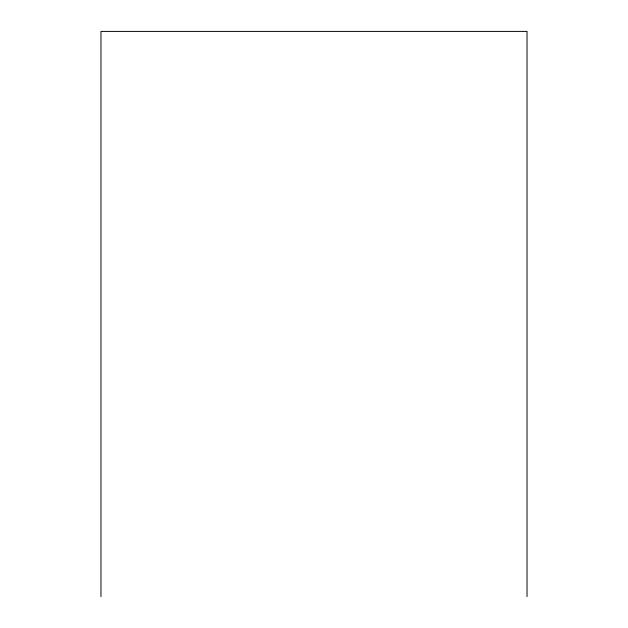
<?xml version="1.0" encoding="UTF-8"?>
<svg xmlns="http://www.w3.org/2000/svg" width="628" height="628" viewBox="0 0 628 628"><rect width="100%" height="100%" fill="white"/><g stroke="black" fill="none" stroke-linecap="round" stroke-linejoin="round"><path stroke-width="0.94" d="M527.033 596.6L527.033 31.4L100.967 31.4L100.967 596.6"/></g></svg>
